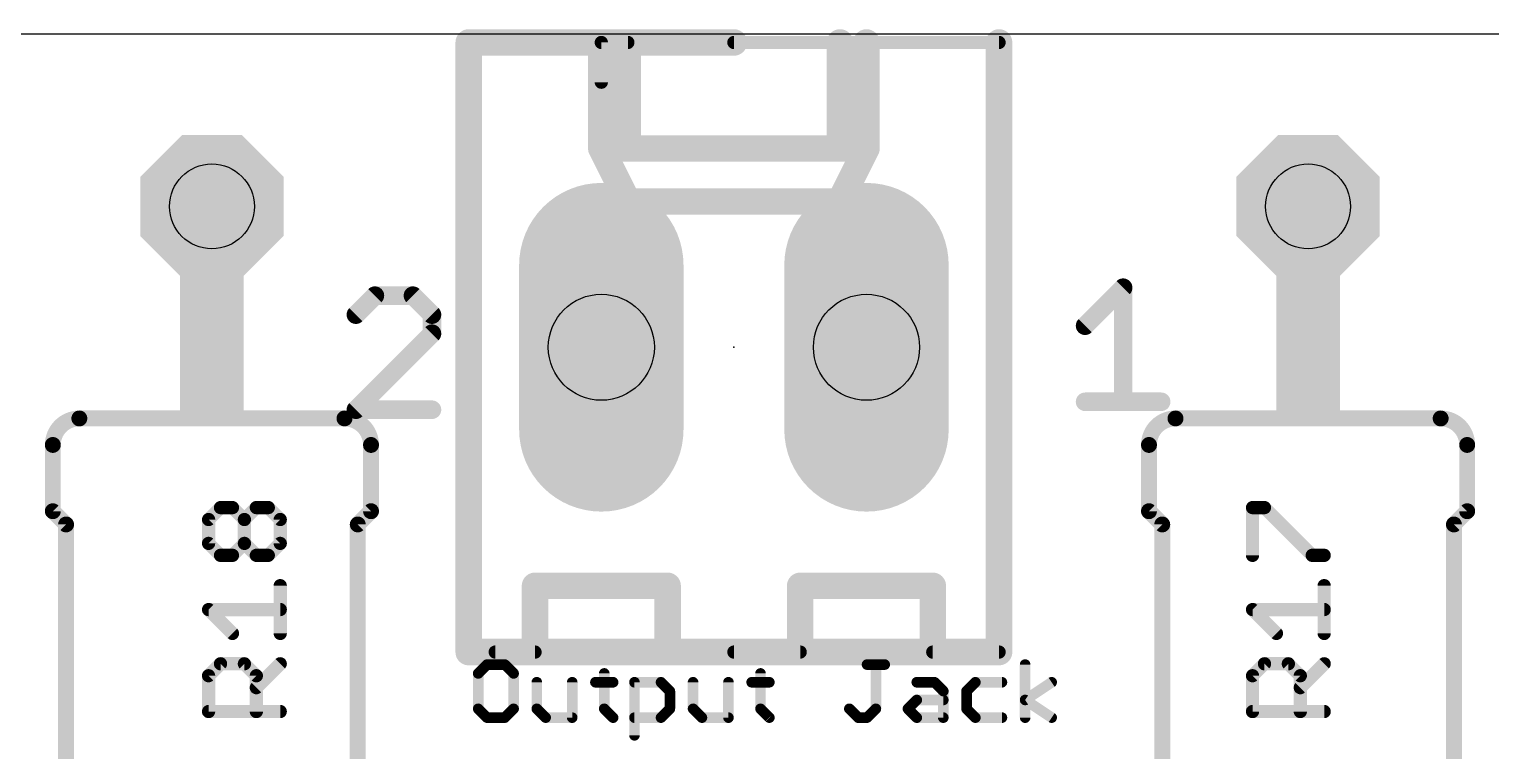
# Model space of a CAD drawing. Extents: x 0 to 135, y -25 to 72.
# Drawn here: x 90.75 to 104.75, y 39.13 to 46.05 of the extents above; entities that cross this region are included whole.
import ezdxf

# ---------------------------------------------------------------- set-up
doc = ezdxf.new("R2010")
doc.units = 0
for name, color, linetype in [('17', 82, 'CONTINUOUS'), ('20', 7, 'CONTINUOUS'), ('21', 253, 'CONTINUOUS'), ('23', 7, 'CONTINUOUS'), ('25', 253, 'CONTINUOUS'), ('27', 253, 'CONTINUOUS'), ('29', 253, 'CONTINUOUS'), ('44', 253, 'CONTINUOUS'), ('51', 253, 'CONTINUOUS')]:
    doc.layers.add(name, color=color, linetype=linetype)

# ---------------------------------------------------------------- blocks, each defined once
blk = doc.blocks.new('RECT')
blk.add_solid([(-0.5, -0.5), (0.5, -0.5), (-0.5, 0.5), (0.5, 0.5)])
blk = doc.blocks.new('LONGP100')
at = {"const_width": 1}
blk.add_lwpolyline([(-0.5, 0), (0.5, 0)], dxfattribs=at)
at = {"const_width": 0.5}
for points in [[(-0.5, 0.25, 1), (-0.5, -0.25)], [(0.5, -0.25, 1), (0.5, 0.25)]]:
    blk.add_lwpolyline(points, format="xyb", dxfattribs=at)
blk = doc.blocks.new('OCTAGONP')
at = {"const_width": 0.5}
blk.add_lwpolyline([(-0.25, -0.1036), (-0.25, 0.1036), (-0.1036, 0.25), (0.1036, 0.25), (0.25, 0.1036), (0.25, -0.1036), (0.1036, -0.25), (-0.1036, -0.25), (-0.25, -0.1036), (-0.25, 0.1036)], dxfattribs=at)

msp = doc.modelspace()

# ---------------------------------------------------------------- linework, layer by layer
at = {"layer": '20'}
msp.add_line((107.5, 46), (0, 46), dxfattribs=at)
at = {"layer": '21'}
for points, const_width in [([(94.96, 43), (94.96, 45.921)], 0.254), ([(94.96, 45.921), (96.23, 45.921)], 0.254), ([(96.23, 45.921), (97.5, 45.921)], 0.254), ([(96.23, 44.905), (96.23, 45.921)], 0.254), ([(96.23, 45.54), (96.23, 45.921)], 0.127), ([(96.484, 45.921), (96.23, 45.921)], 0.127), ([(96.484, 45.921), (96.484, 44.905)], 0.254), ([(100.04, 45.921), (97.5, 45.921)], 0.127), ([(98.516, 45.921), (98.516, 44.905)], 0.254), ([(98.77, 44.905), (98.77, 45.921)], 0.254), ([(100.04, 43), (100.04, 45.921)], 0.254), ([(96.23, 44.905), (96.484, 44.905)], 0.254), ([(96.23, 44.905), (96.484, 44.397)], 0.254), ([(96.484, 44.905), (98.516, 44.905)], 0.254), ([(98.516, 44.905), (98.77, 44.905)], 0.254), ([(98.516, 44.397), (98.77, 44.905)], 0.254), ([(96.484, 44.397), (98.516, 44.397)], 0.254), ([(94.0612, 43.4947), (93.879, 43.3125)], 0.1778), ([(94.4256, 43.4947), (94.0612, 43.4947)], 0.1778), ([(94.6078, 43.3125), (94.4256, 43.4947)], 0.1778), ([(100.864, 43.2066), (101.2284, 43.5709)], 0.1778), ([(101.2284, 43.5709), (101.2284, 42.4778)], 0.1778), ([(94.6078, 43.1304), (94.6078, 43.3125)], 0.1778), ([(93.879, 42.4016), (94.6078, 43.1304)], 0.1778), ([(94.96, 43), (94.96, 40.079)], 0.254), ([(100.04, 43), (100.04, 40.079)], 0.254), ([(100.864, 42.4778), (101.5928, 42.4778)], 0.1778), ([(94.6078, 42.4016), (93.879, 42.4016)], 0.1778), ([(93.77, 42.318), (91.23, 42.318)], 0.1524), ([(104.27, 42.318), (101.73, 42.318)], 0.1524), ([(90.976, 42.064), (90.976, 41.429)], 0.1524), ([(94.024, 42.064), (94.024, 41.429)], 0.1524), ([(101.476, 42.064), (101.476, 41.429)], 0.1524), ([(104.524, 42.064), (104.524, 41.429)], 0.1524), ([(91.103, 41.302), (90.976, 41.429)], 0.1524), ([(93.897, 41.302), (94.024, 41.429)], 0.1524), ([(101.603, 41.302), (101.476, 41.429)], 0.1524), ([(104.397, 41.302), (104.524, 41.429)], 0.1524), ([(91.103, 41.302), (91.103, 34.698)], 0.1524), ([(93.897, 41.302), (93.897, 34.698)], 0.1524), ([(101.603, 41.302), (101.603, 34.698)], 0.1524), ([(104.397, 41.302), (104.397, 34.698)], 0.1524), ([(95.595, 40.079), (95.595, 40.714)], 0.254), ([(95.595, 40.714), (96.865, 40.714)], 0.254), ([(96.865, 40.714), (96.865, 40.079)], 0.254), ([(98.135, 40.079), (98.135, 40.714)], 0.254), ([(98.135, 40.714), (99.405, 40.714)], 0.254), ([(99.405, 40.714), (99.405, 40.079)], 0.254), ([(94.96, 40.079), (97.5, 40.079)], 0.254), ([(94.96, 40.079), (95.595, 40.079)], 0.254), ([(96.865, 40.079), (98.135, 40.079)], 0.254), ([(99.405, 40.079), (98.135, 40.079)], 0.254), ([(99.405, 40.079), (100.04, 40.079)], 0.254), ([(95.214, 40.079), (95.595, 40.079)], 0.127), ([(98.135, 40.079), (97.5, 40.079)], 0.127), ([(100.04, 40.079), (99.405, 40.079)], 0.127)]:
    msp.add_lwpolyline(points, dxfattribs=dict(at, const_width=const_width))
for points, const_width in [([(95.0235, 45.921, 1), (94.8965, 45.921)], 0.127), ([(94.96, 45.9845, 1), (94.96, 45.8575)], 0.127), ([(96.23, 45.9845, 1), (96.23, 45.8575)], 0.127), ([(96.2935, 45.921, 1), (96.1665, 45.921)], 0.127), ([(96.23, 45.9528, 1), (96.23, 45.8892)], 0.0635), ([(96.23, 45.8575, 1), (96.23, 45.9845)], 0.127), ([(96.2618, 45.921, 1), (96.1983, 45.921)], 0.0635), ([(96.5475, 45.921, 1), (96.4205, 45.921)], 0.127), ([(96.484, 45.8892, 1), (96.484, 45.9528)], 0.0635), ([(97.5, 45.9528, 1), (97.5, 45.8892)], 0.0635), ([(97.5, 45.8575, 1), (97.5, 45.9845)], 0.127), ([(98.5795, 45.921, 1), (98.4525, 45.921)], 0.127), ([(98.8335, 45.921, 1), (98.7065, 45.921)], 0.127), ([(100.1035, 45.921, 1), (99.9765, 45.921)], 0.127), ([(100.04, 45.8892, 1), (100.04, 45.9528)], 0.0635), ([(96.1983, 45.54, 1), (96.2618, 45.54)], 0.0635), ([(96.23, 44.9685, 1), (96.23, 44.8415)], 0.127), ([(96.2868, 44.9334, 1), (96.1732, 44.8766)], 0.127), ([(96.1665, 44.905, 1), (96.2935, 44.905)], 0.127), ([(96.484, 44.9685, 1), (96.484, 44.8415)], 0.127), ([(96.4205, 44.905, 1), (96.5475, 44.905)], 0.127), ([(96.484, 44.8415, 1), (96.484, 44.9685)], 0.127), ([(98.516, 44.9685, 1), (98.516, 44.8415)], 0.127), ([(98.4525, 44.905, 1), (98.5795, 44.905)], 0.127), ([(98.516, 44.8415, 1), (98.516, 44.9685)], 0.127), ([(98.7065, 44.905, 1), (98.8335, 44.905)], 0.127), ([(98.8268, 44.8766, 1), (98.7132, 44.9334)], 0.127), ([(98.77, 44.8415, 1), (98.77, 44.9685)], 0.127), ([(96.484, 44.4605, 1), (96.484, 44.3335)], 0.127), ([(98.516, 44.3335, 1), (98.516, 44.4605)], 0.127), ([(96.4272, 44.3686, 1), (96.5408, 44.4254)], 0.127), ([(98.4592, 44.4254, 1), (98.5728, 44.3686)], 0.127), ([(94.0612, 43.5392, 1), (94.0612, 43.4503)], 0.0889), ([(94.0926, 43.4633, 1), (94.0298, 43.5262)], 0.0889), ([(94.457, 43.5262, 1), (94.3941, 43.4633)], 0.0889), ([(94.4256, 43.4503, 1), (94.4256, 43.5392)], 0.0889), ([(101.2728, 43.5709, 1), (101.1839, 43.5709)], 0.0889), ([(101.2598, 43.5395, 1), (101.1969, 43.6024)], 0.0889), ([(94.6522, 43.3125, 1), (94.5633, 43.3125)], 0.0889), ([(93.8476, 43.344, 1), (93.9104, 43.2811)], 0.0889), ([(94.5763, 43.2811, 1), (94.6392, 43.344)], 0.0889), ([(100.8326, 43.238, 1), (100.8954, 43.1751)], 0.0889), ([(94.5633, 43.1304, 1), (94.6522, 43.1304)], 0.0889), ([(94.6392, 43.0989, 1), (94.5763, 43.1618)], 0.0889), ([(95.0235, 43, 1), (94.8965, 43)], 0.127), ([(100.1035, 43, 1), (99.9765, 43)], 0.127), ([(94.8965, 43, 1), (95.0235, 43)], 0.127), ([(99.9765, 43, 1), (100.1035, 43)], 0.127), ([(100.864, 42.5222, 1), (100.864, 42.4334)], 0.0889), ([(101.5928, 42.4334, 1), (101.5928, 42.5222)], 0.0889), ([(93.8476, 42.433, 1), (93.9104, 42.3702)], 0.0889), ([(93.879, 42.446, 1), (93.879, 42.3572)], 0.0889), ([(94.6078, 42.3572, 1), (94.6078, 42.446)], 0.0889), ([(101.1839, 42.4778, 1), (101.2728, 42.4778)], 0.0889), ([(91.23, 42.318, 0.4142), (90.976, 42.064)], 0.1524), ([(91.23, 42.3561, 1), (91.23, 42.2799)], 0.0762), ([(91.23, 42.2799, 1), (91.23, 42.3561)], 0.0762), ([(94.024, 42.064, 0.4142), (93.77, 42.318)], 0.1524), ([(93.77, 42.3561, 1), (93.77, 42.2799)], 0.0762), ([(93.77, 42.2799, 1), (93.77, 42.3561)], 0.0762), ([(101.73, 42.318, 0.4142), (101.476, 42.064)], 0.1524), ([(101.73, 42.3561, 1), (101.73, 42.2799)], 0.0762), ([(101.73, 42.2799, 1), (101.73, 42.3561)], 0.0762), ([(104.524, 42.064, 0.4142), (104.27, 42.318)], 0.1524), ([(104.27, 42.3561, 1), (104.27, 42.2799)], 0.0762), ([(104.27, 42.2799, 1), (104.27, 42.3561)], 0.0762), ([(91.0141, 42.064, 1), (90.9379, 42.064)], 0.0762), ([(94.0621, 42.064, 1), (93.9859, 42.064)], 0.0762), ([(101.5141, 42.064, 1), (101.4379, 42.064)], 0.0762), ([(104.5621, 42.064, 1), (104.4859, 42.064)], 0.0762), ([(90.9379, 42.064, 1), (91.0141, 42.064)], 0.0762), ([(93.9859, 42.064, 1), (94.0621, 42.064)], 0.0762), ([(101.4379, 42.064, 1), (101.5141, 42.064)], 0.0762), ([(104.4859, 42.064, 1), (104.5621, 42.064)], 0.0762), ([(90.9379, 41.429, 1), (91.0141, 41.429)], 0.0762), ([(91.0029, 41.4559, 1), (90.9491, 41.4021)], 0.0762), ([(93.9859, 41.429, 1), (94.0621, 41.429)], 0.0762), ([(94.0509, 41.4021, 1), (93.9971, 41.4559)], 0.0762), ([(101.4379, 41.429, 1), (101.5141, 41.429)], 0.0762), ([(101.5029, 41.4559, 1), (101.4491, 41.4021)], 0.0762), ([(104.4859, 41.429, 1), (104.5621, 41.429)], 0.0762), ([(104.5509, 41.4021, 1), (104.4971, 41.4559)], 0.0762), ([(91.1411, 41.302, 1), (91.0649, 41.302)], 0.0762), ([(91.0761, 41.2751, 1), (91.1299, 41.3289)], 0.0762), ([(93.9351, 41.302, 1), (93.8589, 41.302)], 0.0762), ([(93.8701, 41.3289, 1), (93.9239, 41.2751)], 0.0762), ([(101.6411, 41.302, 1), (101.5649, 41.302)], 0.0762), ([(101.5761, 41.2751, 1), (101.6299, 41.3289)], 0.0762), ([(104.4351, 41.302, 1), (104.3589, 41.302)], 0.0762), ([(104.3701, 41.3289, 1), (104.4239, 41.2751)], 0.0762), ([(95.6585, 40.714, 1), (95.5315, 40.714)], 0.127), ([(95.595, 40.7775, 1), (95.595, 40.6505)], 0.127), ([(96.9285, 40.714, 1), (96.8015, 40.714)], 0.127), ([(96.865, 40.6505, 1), (96.865, 40.7775)], 0.127), ([(98.1985, 40.714, 1), (98.0715, 40.714)], 0.127), ([(98.135, 40.7775, 1), (98.135, 40.6505)], 0.127), ([(99.4685, 40.714, 1), (99.3415, 40.714)], 0.127), ([(99.405, 40.6505, 1), (99.405, 40.7775)], 0.127), ([(94.96, 40.1425, 1), (94.96, 40.0155)], 0.127), ([(94.96, 40.1425, 1), (94.96, 40.0155)], 0.127), ([(95.595, 40.0155, 1), (95.595, 40.1425)], 0.127), ([(96.865, 40.1425, 1), (96.865, 40.0155)], 0.127), ([(97.5, 40.0155, 1), (97.5, 40.1425)], 0.127), ([(98.135, 40.1425, 1), (98.135, 40.0155)], 0.127), ([(98.135, 40.0155, 1), (98.135, 40.1425)], 0.127), ([(99.405, 40.1425, 1), (99.405, 40.0155)], 0.127), ([(99.405, 40.0155, 1), (99.405, 40.1425)], 0.127), ([(100.04, 40.0155, 1), (100.04, 40.1425)], 0.127), ([(94.8965, 40.079, 1), (95.0235, 40.079)], 0.127), ([(95.214, 40.1108, 1), (95.214, 40.0472)], 0.0635), ([(95.5315, 40.079, 1), (95.6585, 40.079)], 0.127), ([(95.595, 40.0472, 1), (95.595, 40.1108)], 0.0635), ([(96.8015, 40.079, 1), (96.9285, 40.079)], 0.127), ([(97.5, 40.1108, 1), (97.5, 40.0472)], 0.0635), ([(98.0715, 40.079, 1), (98.1985, 40.079)], 0.127), ([(98.135, 40.0472, 1), (98.135, 40.1108)], 0.0635), ([(99.3415, 40.079, 1), (99.4685, 40.079)], 0.127), ([(99.405, 40.1108, 1), (99.405, 40.0472)], 0.0635), ([(99.9765, 40.079, 1), (100.1035, 40.079)], 0.127), ([(100.04, 40.0472, 1), (100.04, 40.1108)], 0.0635)]:
    msp.add_lwpolyline(points, format="xyb", dxfattribs=dict(at, const_width=const_width))
at = {"layer": '23'}
msp.add_point((97.5, 43), dxfattribs=at)
at = {"layer": '25', "const_width": 0.127}
for points in [[(92.4679, 41.3493), (92.5823, 41.4637)], [(92.5823, 41.4637), (92.6967, 41.4637)], [(92.6967, 41.4637), (92.8111, 41.3493)], [(92.8111, 41.3493), (92.9255, 41.4637)], [(92.9255, 41.4637), (93.0399, 41.4637)], [(93.0399, 41.4637), (93.1543, 41.3493)], [(102.4679, 41.0061), (102.4679, 41.4637)], [(102.4679, 41.4637), (102.5823, 41.4637)], [(102.5823, 41.4637), (103.0399, 41.0061)], [(92.4679, 41.1205), (92.4679, 41.3493)], [(92.8111, 41.1205), (92.8111, 41.3493)], [(93.1543, 41.3493), (93.1543, 41.1205)], [(92.5823, 41.0061), (92.4679, 41.1205)], [(92.8111, 41.1205), (92.6967, 41.0061)], [(92.9255, 41.0061), (92.8111, 41.1205)], [(93.1543, 41.1205), (93.0399, 41.0061)], [(92.6967, 41.0061), (92.5823, 41.0061)], [(93.0399, 41.0061), (92.9255, 41.0061)], [(103.0399, 41.0061), (103.1543, 41.0061)], [(93.1543, 40.2577), (93.1543, 40.7153)], [(103.1543, 40.2577), (103.1543, 40.7153)], [(92.6967, 40.2577), (92.4679, 40.4865)], [(92.4679, 40.4865), (93.1543, 40.4865)], [(102.6967, 40.2577), (102.4679, 40.4865)], [(102.4679, 40.4865), (103.1543, 40.4865)], [(92.4679, 39.8524), (92.5823, 39.9668)], [(92.4679, 39.5093), (92.4679, 39.8524)], [(92.5823, 39.9668), (92.8111, 39.9668)], [(92.8111, 39.9668), (92.9255, 39.8524)], [(92.9255, 39.738), (93.1543, 39.9668)], [(92.9255, 39.8524), (92.9255, 39.5093)], [(102.4679, 39.8524), (102.5823, 39.9668)], [(102.4679, 39.5093), (102.4679, 39.8524)], [(102.5823, 39.9668), (102.8111, 39.9668)], [(102.8111, 39.9668), (102.9255, 39.8524)], [(102.9255, 39.738), (103.1543, 39.9668)], [(102.9255, 39.8524), (102.9255, 39.5093)], [(93.1543, 39.5093), (92.4679, 39.5093)], [(103.1543, 39.5093), (102.4679, 39.5093)]]:
    msp.add_lwpolyline(points, dxfattribs=at)
at = {"layer": '25', "const_width": 0.0635}
for points in [[(92.5823, 41.4954, 1), (92.5823, 41.4319)], [(92.6048, 41.4412, 1), (92.5599, 41.4861)], [(92.7192, 41.4861, 1), (92.6743, 41.4412)], [(92.6967, 41.4319, 1), (92.6967, 41.4954)], [(92.9255, 41.4954, 1), (92.9255, 41.4319)], [(92.948, 41.4412, 1), (92.9031, 41.4861)], [(93.0624, 41.4861, 1), (93.0175, 41.4412)], [(93.0399, 41.4319, 1), (93.0399, 41.4954)], [(102.4997, 41.4637, 1), (102.4362, 41.4637)], [(102.4679, 41.4954, 1), (102.4679, 41.4319)], [(102.6048, 41.4861, 1), (102.5599, 41.4412)], [(102.5823, 41.4319, 1), (102.5823, 41.4954)], [(92.4997, 41.3493, 1), (92.4362, 41.3493)], [(92.4455, 41.3717, 1), (92.4904, 41.3268)], [(92.8429, 41.3493, 1), (92.7794, 41.3493)], [(92.7887, 41.3717, 1), (92.8336, 41.3268)], [(92.7887, 41.3268, 1), (92.8336, 41.3717)], [(93.1861, 41.3493, 1), (93.1226, 41.3493)], [(93.1318, 41.3268, 1), (93.1768, 41.3717)], [(92.4904, 41.1429, 1), (92.4455, 41.098)], [(92.8336, 41.1429, 1), (92.7887, 41.098)], [(92.8336, 41.098, 1), (92.7887, 41.1429)], [(93.1768, 41.098, 1), (93.1318, 41.1429)], [(92.4362, 41.1205, 1), (92.4997, 41.1205)], [(92.5823, 41.0378, 1), (92.5823, 40.9743)], [(92.5599, 40.9836, 1), (92.6048, 41.0285)], [(92.6743, 41.0285, 1), (92.7192, 40.9836)], [(92.6967, 40.9743, 1), (92.6967, 41.0378)], [(92.7794, 41.1205, 1), (92.8429, 41.1205)], [(92.9255, 41.0378, 1), (92.9255, 40.9743)], [(92.9031, 40.9836, 1), (92.948, 41.0285)], [(93.0175, 41.0285, 1), (93.0624, 40.9836)], [(93.0399, 40.9743, 1), (93.0399, 41.0378)], [(93.1226, 41.1205, 1), (93.1861, 41.1205)], [(102.4362, 41.0061, 1), (102.4997, 41.0061)], [(103.0399, 41.0378, 1), (103.0399, 40.9743)], [(103.0175, 40.9836, 1), (103.0624, 41.0285)], [(103.1543, 40.9743, 1), (103.1543, 41.0378)], [(93.1861, 40.7153, 1), (93.1226, 40.7153)], [(103.1861, 40.7153, 1), (103.1226, 40.7153)], [(92.4679, 40.5182, 1), (92.4679, 40.4547)], [(92.4904, 40.5089, 1), (92.4455, 40.464)], [(93.1543, 40.4547, 1), (93.1543, 40.5182)], [(102.4679, 40.5182, 1), (102.4679, 40.4547)], [(102.4904, 40.5089, 1), (102.4455, 40.464)], [(103.1543, 40.4547, 1), (103.1543, 40.5182)], [(92.6743, 40.2352, 1), (92.7192, 40.2801)], [(93.1226, 40.2577, 1), (93.1861, 40.2577)], [(102.6743, 40.2352, 1), (102.7192, 40.2801)], [(103.1226, 40.2577, 1), (103.1861, 40.2577)], [(92.4997, 39.8524, 1), (92.4362, 39.8524)], [(92.4455, 39.8749, 1), (92.4904, 39.83)], [(92.5823, 39.9986, 1), (92.5823, 39.9351)], [(92.6048, 39.9444, 1), (92.5599, 39.9893)], [(92.8336, 39.9893, 1), (92.7887, 39.9444)], [(92.8111, 39.9351, 1), (92.8111, 39.9986)], [(92.9573, 39.8524, 1), (92.8938, 39.8524)], [(92.9031, 39.83, 1), (92.948, 39.8749)], [(93.1768, 39.9444, 1), (93.1318, 39.9893)], [(102.4997, 39.8524, 1), (102.4362, 39.8524)], [(102.4455, 39.8749, 1), (102.4904, 39.83)], [(102.5823, 39.9986, 1), (102.5823, 39.9351)], [(102.6048, 39.9444, 1), (102.5599, 39.9893)], [(102.8336, 39.9893, 1), (102.7887, 39.9444)], [(102.8111, 39.9351, 1), (102.8111, 39.9986)], [(102.9573, 39.8524, 1), (102.8938, 39.8524)], [(102.9031, 39.83, 1), (102.948, 39.8749)], [(103.1768, 39.9444, 1), (103.1318, 39.9893)], [(92.9031, 39.7605, 1), (92.948, 39.7156)], [(102.9031, 39.7605, 1), (102.948, 39.7156)], [(92.4679, 39.541, 1), (92.4679, 39.4775)], [(92.4362, 39.5093, 1), (92.4997, 39.5093)], [(92.8938, 39.5093, 1), (92.9573, 39.5093)], [(93.1543, 39.4775, 1), (93.1543, 39.541)], [(102.4679, 39.541, 1), (102.4679, 39.4775)], [(102.4362, 39.5093, 1), (102.4997, 39.5093)], [(102.8938, 39.5093, 1), (102.9573, 39.5093)], [(103.1543, 39.4775, 1), (103.1543, 39.541)]]:
    msp.add_lwpolyline(points, format="xyb", dxfattribs=at)
at = {"layer": '27', "const_width": 0.0508}
for points in [[(95.0328, 39.8925, 1), (95.0688, 39.8565)], [(95.0762, 39.8745, 1), (95.0254, 39.8745)], [(95.1355, 39.9846, 1), (95.1355, 39.9338)], [(95.1535, 39.9413, 1), (95.1176, 39.9772)], [(95.323, 39.9772, 1), (95.2871, 39.9413)], [(95.305, 39.9338, 1), (95.305, 39.9846)], [(95.4152, 39.8745, 1), (95.3644, 39.8745)], [(95.3718, 39.8565, 1), (95.4077, 39.8925)], [(96.2836, 39.8745, 1), (96.2328, 39.8745)], [(97.7804, 39.8745, 1), (97.7296, 39.8745)], [(98.7752, 39.9846, 1), (98.7752, 39.9338)], [(98.8854, 39.9592, 1), (98.8346, 39.9592)], [(98.9447, 39.9338, 1), (98.9447, 39.9846)], [(100.3151, 39.9592, 1), (100.2643, 39.9592)], [(95.6375, 39.7898, 1), (95.5867, 39.7898)], [(95.9765, 39.7898, 1), (95.9257, 39.7898)], [(96.1734, 39.8152, 1), (96.1734, 39.7644)], [(96.3429, 39.7644, 1), (96.3429, 39.8152)], [(96.573, 39.7898, 1), (96.5222, 39.7898)], [(96.5476, 39.8152, 1), (96.5476, 39.7644)], [(96.8198, 39.8077, 1), (96.7839, 39.7718)], [(96.8018, 39.7644, 1), (96.8018, 39.8152)], [(97.1343, 39.7898, 1), (97.0835, 39.7898)], [(97.4733, 39.7898, 1), (97.4225, 39.7898)], [(97.6702, 39.8152, 1), (97.6702, 39.7644)], [(97.8397, 39.7644, 1), (97.8397, 39.8152)], [(99.2518, 39.8152, 1), (99.2518, 39.7644)], [(99.4392, 39.8077, 1), (99.4033, 39.7718)], [(99.4213, 39.7644, 1), (99.4213, 39.8152)], [(99.8131, 39.8152, 1), (99.8131, 39.7644)], [(99.8311, 39.7718, 1), (99.7952, 39.8077)], [(100.0673, 39.7644, 1), (100.0673, 39.8152)], [(100.558, 39.7686, 1), (100.5298, 39.8109)], [(96.912, 39.705, 1), (96.8612, 39.705)], [(96.8686, 39.6871, 1), (96.9045, 39.723)], [(99.2518, 39.6457, 1), (99.2518, 39.5949)], [(99.2698, 39.6023, 1), (99.2338, 39.6382)], [(99.5314, 39.705, 1), (99.4806, 39.705)], [(99.4881, 39.6871, 1), (99.524, 39.723)], [(99.506, 39.5949, 1), (99.506, 39.6457)], [(99.7538, 39.705, 1), (99.703, 39.705)], [(99.7104, 39.723, 1), (99.7463, 39.6871)], [(100.3038, 39.6414, 1), (100.2756, 39.5991)], [(100.2756, 39.6414, 1), (100.3038, 39.5991)], [(95.0688, 39.5535, 1), (95.0328, 39.5176)], [(95.0254, 39.5355, 1), (95.0762, 39.5355)], [(95.1355, 39.4762, 1), (95.1355, 39.4254)], [(95.1176, 39.4328, 1), (95.1535, 39.4688)], [(95.2871, 39.4688, 1), (95.323, 39.4328)], [(95.305, 39.4254, 1), (95.305, 39.4762)], [(95.3644, 39.5355, 1), (95.4152, 39.5355)], [(95.4077, 39.5176, 1), (95.3718, 39.5535)], [(95.6301, 39.5535, 1), (95.5941, 39.5176)], [(95.5867, 39.5355, 1), (95.6375, 39.5355)], [(95.6968, 39.4762, 1), (95.6968, 39.4254)], [(95.6789, 39.4328, 1), (95.7148, 39.4688)], [(95.9511, 39.4254, 1), (95.9511, 39.4762)], [(96.2761, 39.5535, 1), (96.2402, 39.5176)], [(96.2328, 39.5355, 1), (96.2836, 39.5355)], [(96.3249, 39.4328, 1), (96.3609, 39.4688)], [(96.5476, 39.4762, 1), (96.5476, 39.4254)], [(96.7839, 39.4688, 1), (96.8198, 39.4328)], [(96.8018, 39.4254, 1), (96.8018, 39.4762)], [(96.8612, 39.5355, 1), (96.912, 39.5355)], [(96.9045, 39.5176, 1), (96.8686, 39.5535)], [(97.0835, 39.5355, 1), (97.1343, 39.5355)], [(97.1269, 39.5535, 1), (97.091, 39.5176)], [(97.1937, 39.4762, 1), (97.1937, 39.4254)], [(97.1757, 39.4328, 1), (97.2116, 39.4688)], [(97.4479, 39.4254, 1), (97.4479, 39.4762)], [(97.7729, 39.5535, 1), (97.737, 39.5176)], [(97.7296, 39.5355, 1), (97.7804, 39.5355)], [(97.8218, 39.4328, 1), (97.8577, 39.4688)], [(98.6237, 39.5535, 1), (98.5878, 39.5176)], [(98.6905, 39.4762, 1), (98.6905, 39.4254)], [(98.6725, 39.4328, 1), (98.7085, 39.4688)], [(98.7573, 39.4688, 1), (98.7932, 39.4328)], [(98.7752, 39.4254, 1), (98.7752, 39.4762)], [(98.8346, 39.5355, 1), (98.8854, 39.5355)], [(98.8779, 39.5176, 1), (98.842, 39.5535)], [(99.185, 39.5535, 1), (99.1491, 39.5176)], [(99.1491, 39.5535, 1), (99.185, 39.5176)], [(99.2518, 39.4762, 1), (99.2518, 39.4254)], [(99.2338, 39.4328, 1), (99.2698, 39.4688)], [(99.506, 39.4254, 1), (99.506, 39.4762)], [(99.7463, 39.5535, 1), (99.7104, 39.5176)], [(99.703, 39.5355, 1), (99.7538, 39.5355)], [(99.8131, 39.4762, 1), (99.8131, 39.4254)], [(99.7952, 39.4328, 1), (99.8311, 39.4688)], [(100.0673, 39.4254, 1), (100.0673, 39.4762)], [(100.5298, 39.4297, 1), (100.558, 39.4719)], [(95.9257, 39.4508, 1), (95.9765, 39.4508)], [(97.4225, 39.4508, 1), (97.4733, 39.4508)], [(99.4806, 39.4508, 1), (99.5314, 39.4508)], [(100.2643, 39.4508, 1), (100.3151, 39.4508)], [(96.5222, 39.2813, 1), (96.573, 39.2813)]]:
    msp.add_lwpolyline(points, format="xyb", dxfattribs=at)
at = {"layer": '27', "const_width": 0.1016}
for points in [[(95.1355, 39.9592), (95.0508, 39.8745)], [(95.0508, 39.8745), (95.0508, 39.5355)], [(95.305, 39.9592), (95.1355, 39.9592)], [(95.3898, 39.8745), (95.305, 39.9592)], [(95.3898, 39.5355), (95.3898, 39.8745)], [(96.2582, 39.8745), (96.2582, 39.5355)], [(97.755, 39.8745), (97.755, 39.5355)], [(98.7752, 39.9592), (98.9447, 39.9592)], [(98.86, 39.5355), (98.86, 39.9592)], [(100.2897, 39.4508), (100.2897, 39.9592)], [(95.6121, 39.7898), (95.6121, 39.5355)], [(95.9511, 39.4508), (95.9511, 39.7898)], [(96.1734, 39.7898), (96.3429, 39.7898)], [(96.5476, 39.2813), (96.5476, 39.7898)], [(96.5476, 39.7898), (96.8018, 39.7898)], [(96.8018, 39.7898), (96.8866, 39.705)], [(97.1089, 39.7898), (97.1089, 39.5355)], [(97.4479, 39.4508), (97.4479, 39.7898)], [(97.6702, 39.7898), (97.8397, 39.7898)], [(99.2518, 39.7898), (99.4213, 39.7898)], [(99.4213, 39.7898), (99.506, 39.705)], [(99.8131, 39.7898), (99.7284, 39.705)], [(100.0673, 39.7898), (99.8131, 39.7898)], [(100.2897, 39.6203), (100.5439, 39.7898)], [(96.8866, 39.705), (96.8866, 39.5355)], [(99.1671, 39.5355), (99.2518, 39.6203)], [(99.2518, 39.6203), (99.506, 39.6203)], [(99.506, 39.705), (99.506, 39.4508)], [(99.7284, 39.705), (99.7284, 39.5355)], [(100.5439, 39.4508), (100.2897, 39.6203)], [(95.0508, 39.5355), (95.1355, 39.4508)], [(95.1355, 39.4508), (95.305, 39.4508)], [(95.305, 39.4508), (95.3898, 39.5355)], [(95.6121, 39.5355), (95.6968, 39.4508)], [(95.6968, 39.4508), (95.9511, 39.4508)], [(96.2582, 39.5355), (96.3429, 39.4508)], [(96.8018, 39.4508), (96.5476, 39.4508)], [(96.8866, 39.5355), (96.8018, 39.4508)], [(97.1089, 39.5355), (97.1937, 39.4508)], [(97.1937, 39.4508), (97.4479, 39.4508)], [(97.755, 39.5355), (97.8397, 39.4508)], [(98.6058, 39.5355), (98.6905, 39.4508)], [(98.6905, 39.4508), (98.7752, 39.4508)], [(98.7752, 39.4508), (98.86, 39.5355)], [(99.2518, 39.4508), (99.1671, 39.5355)], [(99.506, 39.4508), (99.2518, 39.4508)], [(99.7284, 39.5355), (99.8131, 39.4508)], [(99.8131, 39.4508), (100.0673, 39.4508)]]:
    msp.add_lwpolyline(points, dxfattribs=at)
at = {"layer": '44'}
for centre, radius in [((92.5, 44.35), 0.4064), ((103, 44.35), 0.4064), ((96.23, 43), 0.508), ((98.77, 43), 0.508)]:
    msp.add_circle(centre, radius, dxfattribs=at)
at = {"layer": '51', "const_width": 0.6096}
for points in [[(92.5, 44.35), (92.5, 43.08)], [(103, 44.35), (103, 43.08)]]:
    msp.add_lwpolyline(points, dxfattribs=at)
at = {"layer": '51', "const_width": 0.3048}
for points in [[(92.6524, 44.35, 1), (92.3476, 44.35)], [(103.1524, 44.35, 1), (102.8476, 44.35)], [(92.3476, 43.08, 1), (92.6524, 43.08)], [(102.8476, 43.08, 1), (103.1524, 43.08)]]:
    msp.add_lwpolyline(points, format="xyb", dxfattribs=at)

# ---------------------------------------------------------------- block references
at = {"layer": '17', "rotation": 90}
for name, p, xscale, yscale in [('OCTAGONP', (92.5, 44.35), 1.2192, 1.2192), ('OCTAGONP', (103, 44.35), 1.2192, 1.2192), ('LONGP100', (96.23, 43), 1.4224, 1.4224), ('LONGP100', (98.77, 43), 1.4224, 1.4224)]:
    msp.add_blockref(name, p, dxfattribs=dict(at, xscale=xscale, yscale=yscale))
at = {"layer": '21', "xscale": 0.8636, "yscale": 0.6096, "rotation": 90}
for p in [(92.5, 42.7498), (103, 42.7498)]:
    msp.add_blockref('RECT', p, dxfattribs=at)
at = {"layer": '29', "rotation": 90}
for name, p, xscale, yscale in [('OCTAGONP', (92.5, 44.35), 1.3716, 1.3716), ('OCTAGONP', (103, 44.35), 1.3716, 1.3716), ('LONGP100', (96.23, 43), 1.5748, 1.5748), ('LONGP100', (98.77, 43), 1.5748, 1.5748)]:
    msp.add_blockref(name, p, dxfattribs=dict(at, xscale=xscale, yscale=yscale))
at = {"layer": '51', "xscale": 0.508, "yscale": 0.508}
for p in [(96.23, 43), (98.77, 43)]:
    msp.add_blockref('RECT', p, dxfattribs=at)

doc.saveas('drawing.dxf')
